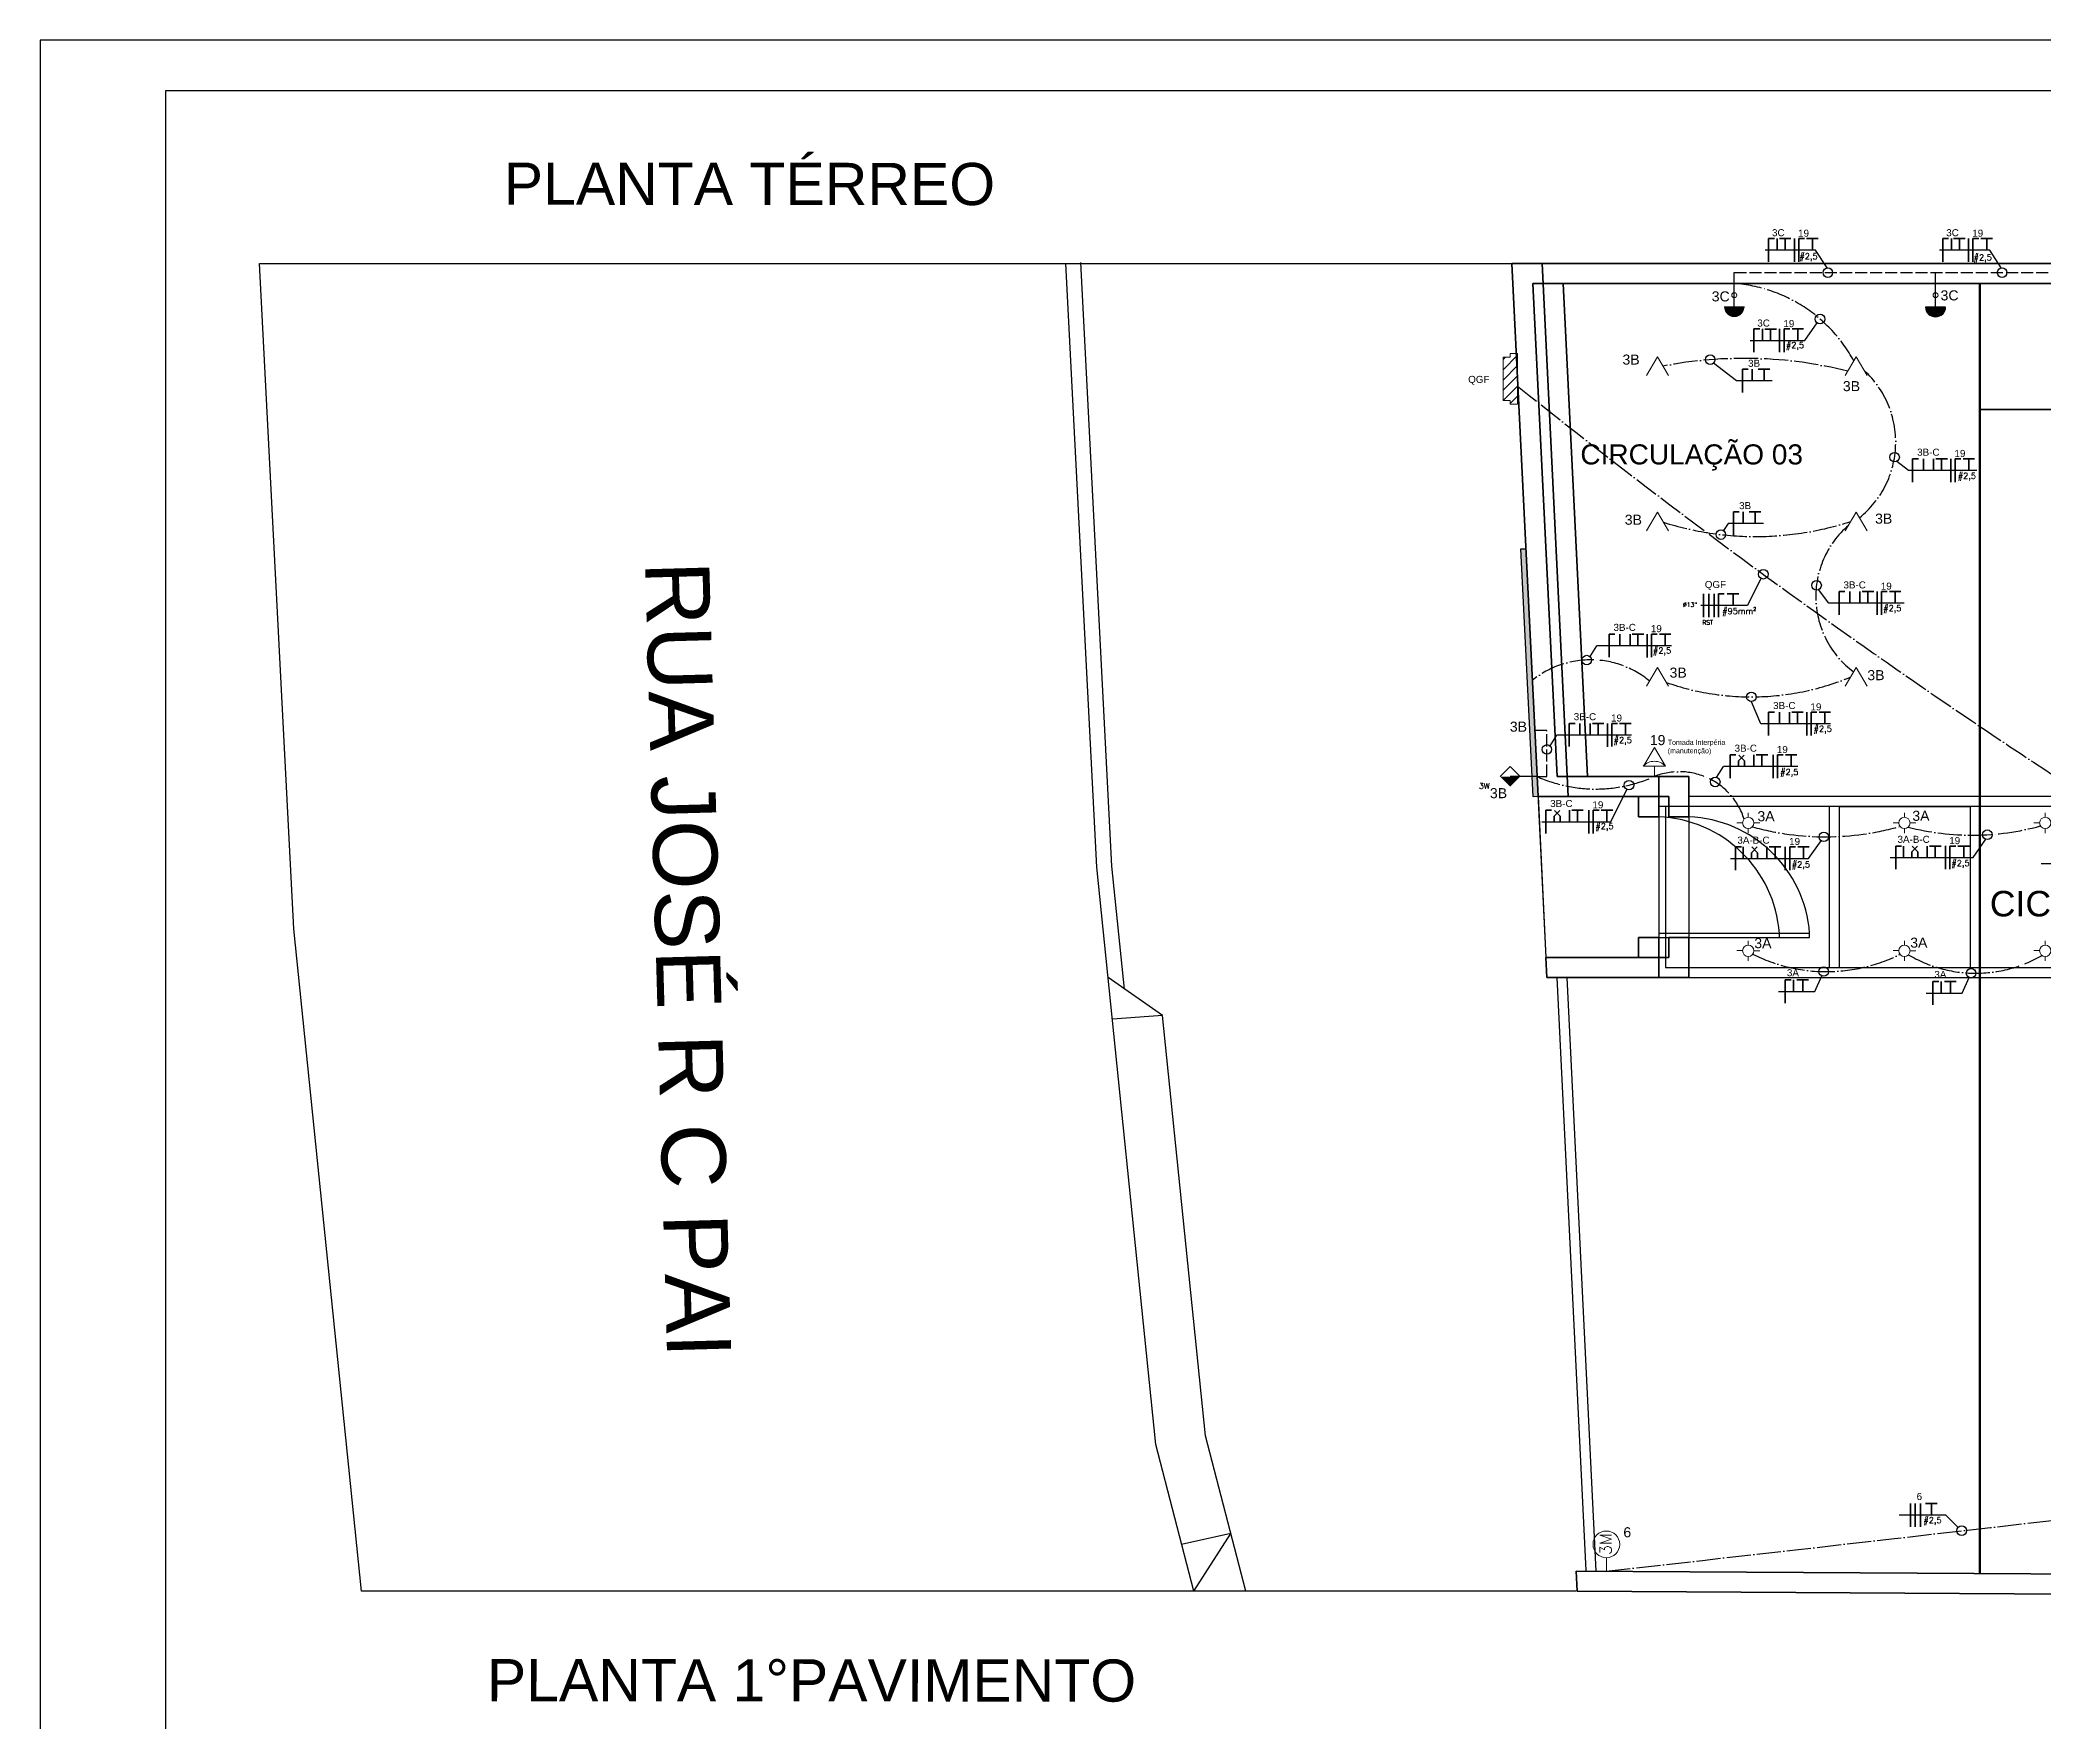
# Model space of a CAD drawing. Header units: millimetres. Extents: x 20625 to 81245, y 3427 to 18613.
# Drawn here: x 64594 to 66585, y 16941 to 18613 of the extents above; entities that cross this region are included whole.
import ezdxf

# ---------------------------------------------------------------- set-up
doc = ezdxf.new("R2010")
doc.units = ezdxf.units.MM
for name, pattern in [('ACAD_ISO02W100', [15, 12, -3]), ('ACAD_ISO04W100', [30, 24, -3, 0, -3]), ('CONTINUO', [0])]:
    doc.linetypes.add(name, pattern=pattern)
for name, color, linetype, lineweight in [('01', 1, 'Continuous', 9), ('EJEL05130C', 130, 'Continuous', 30), ('EJEL0550C', 50, 'Continuous', 35), ('EJEL0580C', 80, 'Continuous', 9), ('EJEL25170C', 170, 'Continuous', 25), ('EJEL25170T', 170, 'ACAD_ISO02W100', 25), ('EJEL25170TP', 10, 'ACAD_ISO04W100', 25), ('EJEL3040C', 40, 'Continuous', 9), ('EJELFORMATO', 170, 'Continuous', 25)]:
    doc.layers.add(name, color=color, linetype=linetype, lineweight=lineweight)
for name, color, linetype in [('2-TXT-A', 7, 'Continuous'), ('3-ESPEC', 14, 'Continuous'), ('ARQ-1-MOBILIÁRIO', 252, 'Continuous'), ('ARQ-1-TRACEJADO', 20, 'Continuous'), ('ARQ-1-VISTA-01', 1, 'Continuous'), ('ARQ-4-TXT-02', 1, 'Continuous'), ('LINHA-MEIO FIO', 1, 'CONTINUO'), ('TOP', 4, 'Continuous')]:
    doc.layers.add(name, color=color, linetype=linetype)
doc.layers.add('ARQ-1-CONSTRUÇÃO', color=7, linetype='Continuous', true_color=0x4554a5)
doc.layers.add('TEXTO', color=7, linetype='Continuous', lineweight=0, true_color=0x000000)
doc.styles.add('R80 ESC 1-200', font='arial.ttf', dxfattribs={"height": 40})
doc.styles.add('ROMANS', font='romans.shx')
doc.styles.add('ROMANSI', font='RomanS')
doc.styles.add('RSA', font='arial.ttf')
doc.styles.add('SR60', font='simplex', dxfattribs={"height": 0.15})
doc.styles.add('SR80', font='SIMPLEX', dxfattribs={"height": 0.1})

# ---------------------------------------------------------------- blocks, each defined once
blk = doc.blocks.new('ytfytf')
at = {"layer": 'EJEL0580C'}
for p, q in [((-134, 4), (-269, 4)), ((0, 236), (0, 134)), ((274, 0), (134, 0)), ((0, -134), (0, -240))]:
    blk.add_line(p, q, dxfattribs=at)
blk.add_circle((0, 0), 134, dxfattribs=at)
blk = doc.blocks.new('A$C38DD1369')
at = {"layer": 'EJEL0580C'}
blk.add_line((156, 0), (0, 0), dxfattribs=at)
blk.add_circle((313, 0), 156, dxfattribs=at)
blk.add_circle((313, 0), 156, dxfattribs=at)
at = {"layer": 'EJEL0580C', "style": 'SR80'}
blk.add_text('3M', height=135.4, dxfattribs=at).set_placement((189, -61))
blk = doc.blocks.new('A$C358D43A7')
at = {"layer": 'EJEL0580C'}
for p, q in [((0, 0), (-15.9, 0)), ((0, 0), (0, 16.9)), ((0, 16.9), (0, -16.9)), ((0, 16.9), (28.7, 0)), ((28.7, 0), (0, -16.9))]:
    blk.add_line(p, q, dxfattribs=at)
blk = doc.blocks.new('espeto')
at = {"layer": 'EJEL0580C'}
for p, q in [((184872.9, 52976.9), (184883.8, 52995.5)), ((184883.8, 52995.5), (184894.8, 52976.9))]:
    blk.add_line(p, q, dxfattribs=at)
blk = doc.blocks.new('T')
at = {"layer": 'EJEL0550C', "ltscale": 0.015}
for p, q in [((10876.1, 7766), (10864.6, 7766)), ((10870.4, 7754.5), (10870.4, 7766))]:
    blk.add_line(p, q, dxfattribs=at)
blk = doc.blocks.new('L')
at = {"layer": 'EJEL0550C', "ltscale": 0.015}
for p, q in [((10856.7, 7742.9), (10856.7, 7766)), ((10856.7, 7766), (10862.5, 7766))]:
    blk.add_line(p, q, dxfattribs=at)
blk = doc.blocks.new('RETORNO CRUZADO')
at = {"layer": 'EJEL0550C', "ltscale": 0.015}
for p, q in [((13746.7, 16801.4), (13753.7, 16808.4)), ((13746.7, 16794.4), (13746.7, 16801.4)), ((13754.2, 16801.4), (13747.2, 16808.4)), ((13754.2, 16794.4), (13754.2, 16801.4))]:
    blk.add_line(p, q, dxfattribs=at)
blk = doc.blocks.new('A$C364D08BA')
at = {"layer": 'EJEL0580C'}
for p, q in [((-47.6, 0), (26.5, 0)), ((-47.6, 0), (-47.6, -10.6)), ((-23.7, -21.2), (-44.9, 0)), ((-8.8, -21.2), (-29.9, 0)), ((6.2, -21.2), (-15, 0)), ((21.2, -21.2), (0, 0)), ((25.5, -10.6), (15, 0)), ((26.5, 0), (26.5, -10.6)), ((-47.6, -10.6), (-42.3, -10.6)), ((-42.3, -10.6), (-42.3, -21.2)), ((-38.7, -21.2), (-42.3, -17.5)), ((-42.3, -21.2), (21.2, -21.2)), ((21.2, -10.6), (26.5, -10.6)), ((21.2, -10.6), (21.2, -21.2))]:
    blk.add_line(p, q, dxfattribs=at)

msp = doc.modelspace()

# ---------------------------------------------------------------- hatches: boundary and pattern name
at = {"true_color": 0x58ba48}
h = msp.add_hatch(color=85, dxfattribs=at)
h.dxf.hatch_style = 1
h.paths.add_polyline_path([(66070.2, 18107.3), (66065.2, 18107.3), (66077.3, 17860.6), (66082.3, 17860.9)])
at = {"layer": 'EJEL05130C', "ltscale": 0.35}
h = msp.add_hatch(color=256, dxfattribs=at)
h.dxf.hatch_style = 1
h.paths.add_polyline_path([(66064.8, 17880.7), (66044.7, 17880.7), (66054.7, 17870.7)])
at = {"layer": 'EJEL0580C'}
h = msp.add_hatch(color=256, dxfattribs=at)
h.dxf.hatch_style = 1
h.paths.add_polyline_path([(66287.4, 18347.4, -1), (66267.4, 18347.4)])
h = msp.add_hatch(color=256, dxfattribs=at)
h.dxf.hatch_style = 1
h.paths.add_polyline_path([(66287.4, 18347.4, -1), (66267.4, 18347.4)])
h = msp.add_hatch(color=256, dxfattribs=at)
h.dxf.hatch_style = 1
h.paths.add_polyline_path([(66487.4, 18347.4, -1), (66467.4, 18347.4)])
h = msp.add_hatch(color=256, dxfattribs=at)
h.dxf.hatch_style = 1
h.paths.add_polyline_path([(66487.4, 18347.4, -1), (66467.4, 18347.4)])

# ---------------------------------------------------------------- linework, layer by layer
at = {"color": 252, "true_color": 0x939598}
msp.add_lwpolyline([(66070.3, 18107.5), (66082.5, 17860.8), (66077.5, 17860.5), (66065.3, 18107.2), (66070.4, 18107.2)], dxfattribs=at)
at = {"color": 85, "true_color": 0x58ba48}
msp.add_lwpolyline([(66070.3, 18107.5), (66082.5, 17860.8), (66077.5, 17860.5), (66065.3, 18107.2), (66070.4, 18107.2)], dxfattribs=at)
at = {"layer": '01', "color": 252, "true_color": 0x939598}
for q in [(66522, 18245.8), (66522, 17680.8)]:
    msp.add_line((66522, 17088.6), q, dxfattribs=at)
at = {"layer": '3-ESPEC', "color": 252, "true_color": 0x939598}
for q in [(66054.8, 17880.7), (66064.8, 17880.7)]:
    msp.add_line((66081.5, 17880.7), q, dxfattribs=at)
at = {"layer": 'ARQ-1-CONSTRUÇÃO', "color": 252, "true_color": 0x939598}
for p, q in [((66277.4, 18347.4), (66277.4, 18370.8)), ((66477.4, 18347.4), (66477.4, 18370.8)), ((66287.4, 18347.4), (66267.4, 18347.4)), ((66487.4, 18347.4), (66467.4, 18347.4)), ((66487.4, 18347.4), (66467.4, 18347.4))]:
    msp.add_line(p, q, dxfattribs=at)
at = {"layer": 'ARQ-1-MOBILIÁRIO', "color": 252, "true_color": 0x939598}
msp.add_line((66082.5, 17860.8), (66082.5, 17860.8), dxfattribs=at)
at = {"layer": 'ARQ-1-TRACEJADO', "color": 252, "true_color": 0x939598}
for p, q in [((66521.1, 17088.5), (66521.1, 18245.7)), ((66521.1, 18245.7), (68310.3, 18245.7)), ((66522, 18245.8), (68311.3, 18245.8))]:
    msp.add_line(p, q, dxfattribs=at)
for centre in [(66197.3, 17715.5), (66227.3, 17715.5)]:
    msp.add_arc(centre, 125.3, 4.2282, 87.7138, dxfattribs=at)
at = {"layer": 'ARQ-1-VISTA-01', "color": 252, "true_color": 0x939598}
for p, q in [((66057.4, 18370.8), (66090.3, 17700.8)), ((66522, 17860.8), (66522, 18370.8)), ((66522, 17860.8), (66522, 18370.8)), ((66082.5, 17860.8), (66112.5, 17860.8)), ((66082.5, 17860.8), (66090.3, 17700.8)), ((66082.5, 17860.8), (66090.3, 17700.8)), ((66711.3, 17860.8), (66232.3, 17860.8)), ((66711.3, 17860.8), (66522, 17860.8)), ((66711.3, 17860.8), (66522, 17860.8)), ((66202.3, 17840.8), (66202.3, 17720.8)), ((66202.3, 17840.8), (66202.3, 17720.8)), ((67071.3, 17850.8), (66202.4, 17850.8)), ((66232.3, 17840.8), (66232.3, 17720.8)), ((66372, 17690.8), (66372, 17850.8)), ((66372, 17690.8), (66372, 17850.8)), ((66372, 17690.8), (66372, 17850.8)), ((66382, 17690.8), (66382, 17850.8)), ((66382, 17850.8), (66512, 17850.8)), ((66382, 17690.8), (66382, 17850.8)), ((66382, 17690.8), (66382, 17850.8)), ((66512, 17690.8), (66512, 17850.8)), ((66512, 17690.8), (66512, 17850.8)), ((66512, 17690.8), (66512, 17850.8)), ((66522, 17690.8), (66522, 17850.8)), ((66522, 17690.8), (66522, 17850.8)), ((66522, 17690.8), (66522, 17850.8)), ((66140.3, 17090.9), (66111.3, 17680.8)), ((66140.3, 17090.9), (66111.3, 17680.8)), ((66140.3, 17090.9), (66111.3, 17680.8)), ((66202.3, 17680.8), (67081.3, 17680.8)), ((66202.3, 17680.8), (67081.3, 17680.8)), ((66232.3, 17680.8), (67081.3, 17680.8))]:
    msp.add_line(p, q, dxfattribs=at)
for points in [[(66057.4, 18370.8), (66056.4, 18390.8), (66086.5, 18390.8)], [(66522, 17850.8), (66522, 17850.8), (66202.4, 17850.8)], [(66209.1, 17850.8), (66209.1, 17690.8), (67071.3, 17690.8)], [(66209.1, 17850.8), (66209.1, 17690.8), (66522, 17690.8)], [(66372, 17850.8), (66232.3, 17850.8)], [(66522, 17690.8), (67071.3, 17690.8), (67071.3, 17850.8), (66522, 17850.8)], [(66522, 17690.8), (67071.3, 17690.8), (67071.3, 17850.8), (66522, 17850.8)], [(66202.3, 17720.8), (66322.3, 17720.8), (66322.3, 17724.8), (66202.3, 17724.8)], [(66232.3, 17720.8), (66352.3, 17720.8), (66352.3, 17724.8), (66232.3, 17724.8)], [(66130.3, 17091.5), (66101.4, 17680.8)], [(66130.3, 17091.5), (66101.4, 17680.8)], [(66130.3, 17091.5), (66101.4, 17680.8)], [(66232.3, 17690.8), (66372, 17690.8)], [(66382, 17690.8), (66512, 17690.8)]]:
    msp.add_lwpolyline(points, dxfattribs=at)
at = {"layer": 'ARQ-4-TXT-02', "color": 252, "true_color": 0x939598}
for p, q in [((64812.1, 18390.8), (66056.4, 18390.8)), ((66521.1, 18245.7), (66521.1, 18370.8)), ((65777.2, 17128.2), (65728.3, 17117.5)), ((65740.3, 17071), (65777.2, 17128.2))]:
    msp.add_line(p, q, dxfattribs=at)
for points in [[(66120.3, 17071), (64913.3, 17071), (64846.1, 17729.4), (64812.1, 18390.8)], [(65740.3, 17071), (65702.6, 17216.6), (65644, 17790.6), (65613.2, 18390.8)], [(65671.5, 17669.5), (65659, 17791.7), (65628.1, 18391.6)], [(65792, 17071), (65752, 17225.4), (65709.3, 17643.3)]]:
    msp.add_lwpolyline(points, dxfattribs=at)
at = {"layer": 'EJEL05130C'}
for p, q in [((66358.1, 18403.8), (66308.2, 18403.8)), ((66369.6, 18386.3), (66358.1, 18403.8)), ((66531.2, 18403.8), (66481.3, 18403.8)), ((66542.7, 18386.3), (66531.2, 18403.8)), ((66347.4, 18314), (66359.9, 18331.6)), ((66293.2, 18314), (66347.4, 18314)), ((66279.6, 18274), (66256.8, 18291.7)), ((66315, 18274), (66279.6, 18274)), ((66450.6, 18184.9), (66438.9, 18194)), ((66518.3, 18184.9), (66450.6, 18184.9)), ((66306.4, 18132.4), (66271.4, 18132.4)), ((66303.9, 18077.7), (66290.7, 18050.7)), ((66371.5, 18053.1), (66361, 18066.5)), ((66290.7, 18050.7), (66244.3, 18050.7)), ((66446.1, 18053.1), (66371.5, 18053.1)), ((66134.1, 17999.9), (66140.8, 18010.8)), ((66214.9, 18010.8), (66140.8, 18010.8)), ((66303.8, 17933.1), (66294.4, 17955.1)), ((66094.6, 17911.1), (66101.2, 17922)), ((66175.3, 17922), (66101.2, 17922)), ((66373, 17933.1), (66303.8, 17933.1)), ((66259.9, 17879.8), (66266.6, 17890.7)), ((66340.7, 17890.7), (66266.6, 17890.7)), ((66154.7, 17835.7), (66170.7, 17867.9)), ((66086.1, 17835.7), (66154.7, 17835.7)), ((66273.5, 17799.3), (66351.2, 17799.3)), ((66351.2, 17799.3), (66363.7, 17816.9)), ((66432.3, 17800.1), (66514.8, 17800.1)), ((66514.8, 17800.1), (66527.4, 17818.4)), ((66582.2, 17794.2), (66669.1, 17794.2)), ((66357.3, 17667), (66364.3, 17682.5)), ((66503.8, 17665.4), (66510.9, 17680.8)), ((66321.4, 17667), (66357.3, 17667)), ((66468, 17665.4), (66503.8, 17665.4)), ((66487.6, 17146.5, 1673318.4), (66441.3, 17146.5, 1673318.4)), ((66499.9, 17134.4), (66487.6, 17146.5, 1673318.4))]:
    msp.add_line(p, q, dxfattribs=at)
at = {"layer": 'EJEL05130C', "color": 4}
msp.add_line((66271.4, 18132.4), (66266.6, 18125.3), dxfattribs=at)
at = {"layer": 'EJEL05130C', "ltscale": 0.35}
for p, q in [((66054.7, 17890.8), (66044.7, 17880.7)), ((66064.8, 17880.7), (66054.7, 17890.8)), ((66081.5, 17880.7), (66064.8, 17880.7))]:
    msp.add_line(p, q, dxfattribs=at)
at = {"layer": 'EJEL05130C'}
for centre in [(66370.4, 18381.6), (66543.5, 18381.6), (66362.6, 18335.5), (66253.5, 18295.1), (66436.7, 18198.2), (66264.1, 18121.2), (66306.3, 18081.8), (66359.2, 18070.8), (66130.8, 17996.5), (66294.4, 17959.9), (66091.2, 17907.7), (66258.5, 17875.3), (66172.8, 17872.2), (66366.4, 17820.8), (66528.8, 17822.9), (66366.2, 17686.9), (66512.7, 17685.2), (66503.3, 17131.1)]:
    msp.add_circle(centre, 4.74, dxfattribs=at)
at = {"layer": 'EJEL0550C', "ltscale": 0.015}
for p, q in [((66320.1, 18403.8), (66320.1, 18415.4)), ((66337.1, 18392.3), (66337.1, 18415.4)), ((66493.2, 18403.8), (66493.2, 18415.4)), ((66510.2, 18392.3), (66510.2, 18415.4)), ((66305.5, 18314), (66305.5, 18325.6)), ((66322.5, 18302.4), (66322.5, 18325.6)), ((66295.3, 18273.9), (66295.3, 18285.5)), ((66465.3, 18184.9), (66465.3, 18196.5)), ((66475.4, 18184.9), (66475.4, 18196.5)), ((66492.5, 18173.4), (66492.5, 18196.5)), ((66286.4, 18132.4), (66286.4, 18144)), ((66246.9, 18039.2), (66246.9, 18062.3)), ((66252.1, 18039.2), (66252.1, 18062.3)), ((66257.5, 18039.2), (66257.5, 18062.3)), ((66392.2, 18053), (66392.2, 18064.6)), ((66402.3, 18053), (66402.3, 18064.6)), ((66419.3, 18041.5), (66419.3, 18064.6)), ((66163.7, 18010.8), (66163.7, 18022.4)), ((66173.8, 18010.8), (66173.8, 18022.4)), ((66190.8, 17999.2), (66190.8, 18022.4)), ((66322.3, 17933.1), (66322.3, 17944.6)), ((66332.3, 17933.1), (66332.3, 17944.6)), ((66349.4, 17921.5), (66349.4, 17944.7)), ((66124.1, 17922), (66124.1, 17933.6)), ((66134.2, 17922), (66134.2, 17933.6)), ((66151.3, 17910.4), (66151.3, 17933.6)), ((66296.9, 17890.7), (66296.9, 17902.3)), ((66316, 17879.1), (66316, 17902.3)), ((66113.7, 17835.7), (66113.7, 17847.2)), ((66132.8, 17824.1), (66132.8, 17847.2)), ((66286.4, 17799.3), (66286.4, 17810.9)), ((66309.9, 17799.3), (66309.9, 17810.9)), ((66328.1, 17787.7), (66328.1, 17810.9)), ((66445.6, 17800.1), (66445.6, 17811.6)), ((66469.1, 17800.1), (66469.1, 17811.6)), ((66487.3, 17788.5), (66487.3, 17811.7)), ((66336.4, 17667), (66336.4, 17678.6)), ((66483, 17665.4), (66483, 17677)), ((66452.4, 17134.9, 1673318.4), (66452.4, 17158.1, 1673318.4)), ((66457.1, 17134.9, 1673318.4), (66457.1, 17158.1, 1673318.4)), ((66462.5, 17134.9, 1673318.4), (66462.5, 17158.1, 1673318.4))]:
    msp.add_line(p, q, dxfattribs=at)
at = {"layer": 'EJEL0580C'}
for p, q in [((66277.4, 18347.4), (66277.4, 18370.8)), ((66477.4, 18347.4), (66477.4, 18370.8))]:
    msp.add_line(p, q, dxfattribs=at)
for centre in [(66277.4, 18359.2), (66477.4, 18359.2)]:
    msp.add_circle(centre, 2.46, dxfattribs=at)
for centre, radius, start, end in [((66477.4, 18347.4), 9.98, 180, 0), ((66477.4, 18347.4), 9.98, 180, 0), ((66198, 17881.1), 14.8, 42.1623, 137.8377)]:
    msp.add_arc(centre, radius, start, end, dxfattribs=at)
at = {"layer": 'EJEL25170T'}
for p, q in [((66277.4, 18370.8), (66277.4, 18381.6)), ((66277.4, 18381.6), (68477.4, 18381.6)), ((66477.4, 18370.8), (66477.4, 18381.6)), ((66091.2, 17926.5), (66079.2, 17926.5)), ((66091.2, 17880.7), (66091.2, 17926.5)), ((66081.5, 17880.7), (66091.2, 17880.7))]:
    msp.add_line(p, q, dxfattribs=at)
at = {"layer": 'EJEL25170TP'}
for centre, radius, start, end in [((66266.6, 18224.1), 147.1, 28.2581, 85.7671), ((66287.2, 17869.7), 426.7, 76.0237, 100.9006), ((66341.2, 18213.2), 96.6, 308.8528, 47.3751), ((70401.1, 23679.8), 6935.8, 231.27394, 246.87271), ((66298.9, 18424), 304.7, 252.4468, 288.0214), ((66451.7, 18059.6), 93.3, 130.7611, 233.4083), ((66134.6, 17904.3), 92.4, 50.6235, 128.7538), ((66294.4, 18215.9), 256, 250.6896, 292.7013), ((66139.7, 18010.7), 142.4, 245.8718, 294.1627), ((66222.7, 17817.7), 67.8, 17.8678, 111.4308), ((66368.1, 18090.5), 269.7, 254.3747, 285.8937), ((66513.7, 18081.4), 258.9, 255.7743, 285.208), ((66369, 17850.5), 163.7, 243.4247, 296.4772), ((66517.4, 17816.6), 131.4, 239.2948, 300.0825), ((53130.6, 133241.5), 116878.1, 276.395754, 277.149369)]:
    msp.add_arc(centre, radius, start, end, dxfattribs=at)
at = {"layer": 'EJELFORMATO', "color": 7, "elevation": 836659.2}
msp.add_lwpolyline([(64594.1, 14407.8), (70539.1, 14407.8), (70539.1, 18612.8), (64594.1, 18612.8)], close=True, dxfattribs=at)
at = {"layer": 'EJELFORMATO', "elevation": 836659.2}
msp.add_lwpolyline([(70489.1, 14457.8), (64719.1, 14457.8), (64719.1, 18562.8), (70489.1, 18562.8)], close=True, dxfattribs=at)
at = {"layer": 'LINHA-MEIO FIO', "color": 252, "linetype": 'CONTINUO', "true_color": 0x939598}
for q in [(65655.2, 17680.8), (65659.5, 17639.4)]:
    msp.add_line((65709.3, 17643.3), q, dxfattribs=at)
at = {"layer": 'TOP', "color": 252, "lineweight": 35, "true_color": 0x939598}
for p, q in [((66077.4, 18370.8), (68963.5, 18370.8)), ((66077.4, 18370.8), (68963.5, 18370.8)), ((66107.5, 18370.8), (68963.5, 18370.8)), ((66202.3, 17880.8), (66101.5, 17880.8)), ((66202.3, 17880.8), (66101.5, 17880.8)), ((66232.3, 17880.8), (66131.5, 17880.8)), ((66202.3, 17840.8), (66202.3, 17880.8)), ((66202.3, 17840.8), (66202.3, 17880.8)), ((66232.3, 17840.8), (66232.3, 17880.8)), ((66182.3, 17860.8), (66082.5, 17860.8)), ((66182.3, 17860.8), (66082.5, 17860.8)), ((66212.3, 17860.8), (66112.5, 17860.8)), ((66182.3, 17840.8), (66182.3, 17860.8)), ((66182.3, 17840.8), (66182.3, 17860.8)), ((66212.3, 17840.8), (66212.3, 17860.8)), ((66182.3, 17840.8), (66202.3, 17840.8)), ((66182.3, 17840.8), (66202.3, 17840.8)), ((66212.3, 17840.8), (66232.3, 17840.8)), ((66182.3, 17700.8), (66182.3, 17720.8)), ((66182.3, 17720.8), (66202.3, 17720.8)), ((66182.3, 17700.8), (66182.3, 17720.8)), ((66182.3, 17720.8), (66202.3, 17720.8)), ((66202.3, 17680.8), (66202.3, 17720.8)), ((66202.3, 17680.8), (66202.3, 17720.8)), ((66212.3, 17700.8), (66212.3, 17720.8)), ((66212.3, 17720.8), (66232.3, 17720.8)), ((66232.3, 17680.8), (66232.3, 17720.8)), ((66212.3, 17700.8), (66090.3, 17700.8)), ((66182.3, 17700.8), (66090.3, 17700.8)), ((66182.3, 17700.8), (66090.3, 17700.8)), ((66232.3, 17680.8), (66091.3, 17680.8)), ((66202.3, 17680.8), (66091.3, 17680.8)), ((66202.3, 17680.8), (66091.3, 17680.8)), ((67081.3, 17085.2), (66120.3, 17091)), ((67081.3, 17085.2), (66120.3, 17091)), ((67081.3, 17085.2), (66120.3, 17091))]:
    msp.add_line(p, q, dxfattribs=at)
for points in [[(66082.5, 17860.8), (66056.4, 18390.8)], [(66056.4, 18390.8), (68982.5, 18390.8), (69052.5, 17053.2), (66121.3, 17071)], [(66082.5, 17860.8), (66056.4, 18390.8)], [(66056.4, 18390.8), (68982.5, 18390.8), (69052.5, 17053.2), (66121.3, 17071)], [(66112.5, 17860.8), (66086.5, 18390.8)], [(66086.5, 18390.8), (68982.5, 18390.8), (69052.5, 17053.2), (66121.3, 17071)], [(66101.5, 17880.8), (66077.4, 18370.8)], [(66101.5, 17880.8), (66077.4, 18370.8)], [(66131.5, 17880.8), (66107.5, 18370.8)], [(66091.3, 17680.8), (66090.3, 17700.8)], [(66091.3, 17680.8), (66090.3, 17700.8)], [(66091.3, 17680.8), (66090.3, 17700.8)], [(66121.3, 17071), (66120.3, 17091)], [(66121.3, 17071), (66120.3, 17091)], [(66121.3, 17071), (66120.3, 17091)]]:
    msp.add_lwpolyline(points, dxfattribs=at)

# ---------------------------------------------------------------- block references
at = {"layer": 'EJEL05130C', "xscale": 0.084985, "yscale": 0.084985, "zscale": 0.084985, "rotation": 90}
msp.add_blockref('A$C38DD1369', (66150.3, 17090.9), dxfattribs=at)
at = {"layer": 'EJEL0580C'}
for name, p, xscale, yscale, zscale, rotation in [('A$C364D08BA', (66062.1, 18268.9), 0.67988, 0.67988, 0.67988, 270), ('A$C358D43A7', (66198, 17891), 0.645886, 0.645886, 0.645886, 90)]:
    msp.add_blockref(name, p, dxfattribs=dict(at, xscale=xscale, yscale=yscale, zscale=zscale, rotation=rotation))
at = {"layer": 'EJEL25170C'}
for name, p in [('L', (55454.8, 10649.4)), ('T', (55457.6, 10649.4)), ('L', (55484.7, 10649.4)), ('T', (55484.7, 10649.4)), ('L', (55627.9, 10649.4)), ('T', (55630.7, 10649.4)), ('L', (55657.8, 10649.4)), ('T', (55657.8, 10649.4)), ('L', (55440.2, 10559.6)), ('T', (55443.1, 10559.5)), ('L', (55470.2, 10559.6)), ('T', (55470.2, 10559.6)), ('L', (55428.8, 10519.5)), ('T', (55436.7, 10519.5)), ('L', (55597.9, 10430.5)), ('T', (55613, 10430.5)), ('L', (55640.1, 10430.5)), ('T', (55640.1, 10430.5)), ('L', (55419.9, 10377.9)), ('T', (55427.7, 10378)), ('L', (55405, 10296.3)), ('T', (55405.9, 10296.3)), ('L', (55524.8, 10298.6)), ('T', (55539.8, 10298.6)), ('L', (55566.9, 10298.6)), ('T', (55566.9, 10298.6)), ('L', (55296.3, 10256.4)), ('T', (55311.3, 10256.3)), ('L', (55338.4, 10256.4)), ('T', (55338.4, 10256.4)), ('L', (55454.8, 10178.6)), ('T', (55469.9, 10178.6)), ('L', (55497, 10178.6)), ('T', (55497, 10178.6)), ('L', (55256.7, 10167.6)), ('T', (55271.8, 10167.5)), ('L', (55298.9, 10167.6)), ('T', (55298.9, 10167.6)), ('L', (55416.5, 10136.3)), ('T', (55434.5, 10136.2)), ('L', (55463.6, 10136.3)), ('T', (55463.6, 10136.3)), ('L', (55233.4, 10081.2)), ('T', (55251.3, 10081.2)), ('L', (55280.5, 10081.2)), ('T', (55280.5, 10081.2)), ('L', (55422, 10044.9)), ('T', (55447.5, 10044.8)), ('L', (55475.8, 10044.9)), ('T', (55475.8, 10044.9)), ('L', (55581.2, 10045.6)), ('T', (55606.7, 10045.6)), ('L', (55635, 10045.6)), ('T', (55635, 10045.6)), ('L', (55471.4, 9912.6)), ('T', (55475.1, 9912.6)), ('L', (55618, 9910.9)), ('T', (55621.7, 9910.9)), ('T', (55602.9, 9392.1, 1673318.4))]:
    msp.add_blockref(name, p, dxfattribs=at)
at = {"layer": 'EJEL25170C', "xscale": 0.8129442994000741, "yscale": 0.8129442994000741, "zscale": 0.8129442994000741}
for p in [(55106.2, 4237.8), (54923.1, 4182.7), (55119.2, 4146.4), (55278.4, 4147.2)]:
    msp.add_blockref('RETORNO CRUZADO', p, dxfattribs=at)
at = {"layer": 'EJEL25170T', "color": 240, "true_color": 0xed1f24}
for p in [(-118682.8, -34697.5), (-118485.2, -34697.5), (-118682.8, -34852), (-118485.2, -34852), (-118682.8, -35006.5), (-118485.2, -35006.5)]:
    msp.add_blockref('espeto', p, dxfattribs=at)
at = {"layer": 'EJEL3040C', "xscale": 0.04189485884324842, "yscale": 0.04189485884324842, "zscale": 0.04189485884324842}
for p in [(66291.3, 17834.6), (66446.4, 17834.6), (66586.4, 17834.6), (66291.3, 17707.5), (66446.4, 17707.5), (66586.4, 17707.5)]:
    msp.add_blockref('ytfytf', p, dxfattribs=at)

# ---------------------------------------------------------------- texts
at = {"color": 50, "insert": (65258.9, 18095.8), "char_height": 63.787, "width": 2382.585, "attachment_point": 1, "rotation": 271.5926, "style": 'RSA'}
msp.add_mtext('\\pxt15;RUA JOSÉ R C PAI', dxfattribs=at)
at = {"layer": '2-TXT-A', "color": 2, "true_color": 0xf1eb1f, "attachment_point": 1, "style": 'RSA'}
for s, insert, char_height, width in [('CIRCULAÇÃO 03', (66124.5, 18210.9), 19.926, 432.612), ('CIC 01', (66531.3, 17767), 25.31, 549.558)]:
    msp.add_mtext(s, dxfattribs=dict(at, insert=insert, char_height=char_height, width=width))
at = {"layer": 'EJEL05130C', "color": 4, "attachment_point": 1, "style": 'RSA'}
for s, insert, char_height, width in [('3C', (66314.9, 18424.8, -1170445.2), 6.99, 46.349), ('19', (66340.8, 18424.3, -1673318.4), 6.99, 46.349), ('3C', (66488, 18424.8, -1170445.2), 6.99, 46.349), ('19', (66513.9, 18424.3, -1673318.4), 6.99, 46.349), ('3C', (66255, 18363), 10, 66.263), ('3C', (66482.4, 18364), 10, 66.263), ('3C', (66300.3, 18335, -1170445.2), 6.99, 46.349), ('19', (66326.2, 18334.4, -1673318.4), 6.99, 46.349), ('3B', (66166.3, 18300.2), 10, 66.263), ('QGF', (66013, 18279, -1170445.2), 6.99, 46.349), ('3B', (66291.1, 18295), 6.99, 46.349), ('3B', (66385.3, 18273.8), 10, 66.263), ('3B-C', (66459.1, 18206.6, -1170445.2), 6.99, 46.349), ('19', (66496.2, 18205.4, -1673318.4), 6.99, 46.349), ('3B', (66168.6, 18141), 10, 66.263), ('3B', (66282.2, 18153.5), 6.99, 46.349), ('3B', (66417.3, 18142.1), 10, 66.263), ('QGF', (66248.1, 18075.1, -1170445.2), 6.99, 46.349), ('3B-C', (66385.9, 18074.7, -1170445.2), 6.99, 46.349), ('19', (66423, 18073.5, -1673318.4), 6.99, 46.349), ('3B-C', (66157.4, 18032.5, -1170445.2), 6.99, 46.349), ('19', (66194.5, 18031.2, -1673318.4), 6.99, 46.349), ('3B', (66213.1, 17989), 10, 66.263), ('3B', (66409.6, 17986.5), 10, 66.263), ('3B-C', (66117.9, 17943.7, -1170445.2), 6.99, 46.349), ('19', (66155, 17942.4, -1673318.4), 6.99, 46.349), ('3B-C', (66316, 17954.8, -1170445.2), 6.99, 46.349), ('19', (66353.1, 17953.5, -1673318.4), 6.99, 46.349), ('3B', (66054.4, 17935.3), 10, 66.263), ('3B-C', (66277.7, 17912.4, -1170445.2), 6.99, 46.349), ('19', (66319.7, 17911.1, -1673318.4), 6.99, 46.349), ('3B', (66034.6, 17869.2), 10, 66.263), ('3B-C', (66094.5, 17857.4, -1170445.2), 6.99, 46.349), ('19', (66136.5, 17856.1, -1673318.4), 6.99, 46.349), ('3A', (66300.4, 17846.3), 10, 66.263), ('3A', (66454.3, 17846.7), 10, 66.263), ('3A-B-C', (66280.5, 17821, -1170445.2), 6.99, 46.349), ('19', (66331.9, 17819.7, -1673318.4), 6.99, 46.349), ('3A-B-C', (66439.6, 17821.8, -1170445.2), 6.99, 46.349), ('19', (66491, 17820.5, -1673318.4), 6.99, 46.349), ('3A', (66297.3, 17720.1), 10, 66.263), ('3A', (66452.2, 17720.6), 10, 66.263), ('3A', (66329.7, 17689.2), 6.99, 46.349), ('3A', (66476.2, 17687.5), 6.99, 46.349), ('6', (66458.6, 17168.6, 1673318.4), 6.99, 5.834), ('6', (66167.2, 17134.5), 10, 66.263)]:
    msp.add_mtext(s, dxfattribs=dict(at, insert=insert, char_height=char_height, width=width))
at = {"layer": 'EJEL05130C', "ltscale": 0.35, "attachment_point": 7, "style": 'RSA'}
for s, insert, char_height, width in [('19', (66193.5, 17911.8), 10, 66.263), ('Tomada Interpéria (manutenção)', (66211.3, 17902.3), 5.014, 67.604)]:
    msp.add_mtext(s, dxfattribs=dict(at, insert=insert, char_height=char_height, width=width))
at = {"layer": 'EJEL0550C', "lineweight": -3, "style": 'ROMANS'}
for s, p in [('Ø13"', (66226.4, 18049.4, 151944.6)), ('RST', (66245.7, 18031.7, 151944.6))]:
    msp.add_text(s, height=4.37, dxfattribs=at).set_placement(p)
at = {"layer": 'EJEL0580C', "style": 'SR60'}
msp.add_text('3W', height=5.75, dxfattribs=at).set_placement((66023.6, 17868.5))
at = {"layer": 'EJEL3040C', "ltscale": 0.1, "char_height": 5.94, "attachment_point": 1, "style": 'ROMANSI'}
for s, insert in [('#2,5', (66342.1, 18400.8)), ('#2,5', (66515.2, 18399.7)), ('#2,5', (66328.7, 18312.5)), ('#2,5', (66499.5, 18182.6)), ('#95mm²', (66265.4, 18048.2)), ('#2,5', (66425.4, 18051)), ('#2,5', (66196.6, 18008.9)), ('#2,5', (66157.5, 17919.9)), ('#2,5', (66356.2, 17931.2)), ('#2,5', (66323, 17888.2)), ('#2,5', (66139.4, 17834.4)), ('#2,5', (66334.6, 17796.3)), ('#2,5', (66493.1, 17797.7)), ('#2,5', (66465.3, 17144.5))]:
    msp.add_mtext_dynamic_manual_height_columns(s, width=21.725, gutter_width=0.371, heights=[0], dxfattribs=dict(at, insert=insert))
at = {"layer": 'TEXTO', "color": 4, "char_height": 41.935, "attachment_point": 1, "rotation": 359.9601, "style": 'R80 ESC 1-200'}
for s, insert in [('PLANTA TÉRREO', (65054.8, 18491)), ('PLANTA 1°PAVIMENTO', (65038, 17003.5))]:
    msp.add_mtext_dynamic_manual_height_columns(s, width=3742.214, gutter_width=0.524, heights=[0], dxfattribs=dict(at, insert=insert))

doc.saveas('drawing.dxf')
